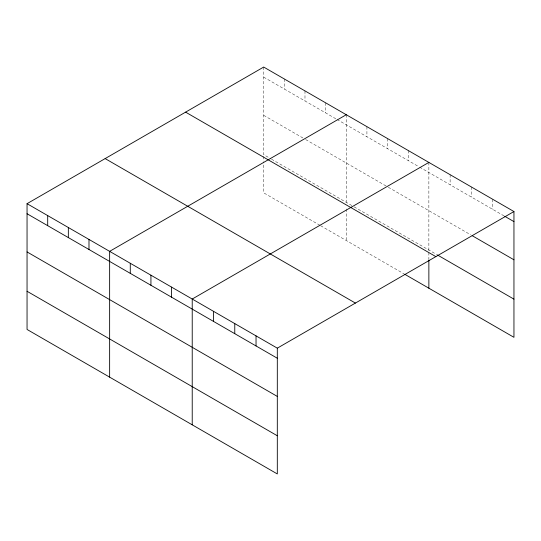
<?xml version="1.0" encoding="UTF-8"?>
<svg xmlns="http://www.w3.org/2000/svg" width="541" height="541" viewBox="0 0 541 541"><rect width="100%" height="100%" fill="white"/><g stroke="black" fill="none" stroke-linecap="round" stroke-linejoin="round"><path stroke-width="0.41" stroke-dasharray="2.71 2.03" d="M263.69 67.057L263.69 154.652L270.811 158.763M263.69 77.126L336.306 119.054M337.023 119.466L418.896 166.736M419.606 167.149L504.023 215.886M263.69 115.314L302.845 137.921M305.692 139.564L387.566 186.834M388.282 187.247L470.697 234.828M271.521 159.176L353.395 206.446M354.105 206.858L436.661 254.52M319.934 225.306L263.69 192.839L263.69 162.124M320.644 225.719L403.944 273.814M492.675 199.257L492.675 209.333M471.407 186.976L471.407 197.052M450.132 174.696L450.132 184.772M428.864 162.415L428.864 251.673M428.864 252.505L428.864 259.146M408.218 150.493L408.218 160.569M387.566 138.577L387.566 148.647M366.92 126.655L366.92 136.731M346.274 114.733L346.274 202.334M346.274 208.975L346.274 240.515M325.628 102.817L325.628 112.886M304.982 90.895L304.982 100.971M284.336 78.972L284.336 89.049M263.69 156.315L263.69 161.292"/><path stroke-width="0.81" d="M27.05 203.68L277.31 348.161L277.31 473.943L27.05 329.462L27.05 203.68L263.69 67.057L513.95 211.538L513.95 337.32L404.654 274.219M346.274 114.733L109.634 251.355L109.634 377.138M428.864 162.415L192.224 299.038L192.224 424.82M277.31 348.161L513.95 211.538M504.733 216.292L513.95 221.614M472.117 235.646L513.95 259.795M437.371 254.926L513.95 299.139M185.597 112.143L435.857 256.623M105.143 158.594L355.403 303.075M27.05 213.749L277.31 358.237M27.05 251.937L277.31 396.418M27.05 291.274L277.31 435.762M428.864 259.978L428.864 288.197M256.035 335.88L256.035 345.956M234.767 323.599L234.767 333.675M213.492 311.318L213.492 321.395M171.578 287.115L171.578 297.192M150.932 275.2L150.932 285.269M130.28 263.278L130.28 273.354M88.988 239.44L88.988 249.509M68.342 227.518L68.342 237.594M47.696 215.595L47.696 225.671"/></g></svg>
